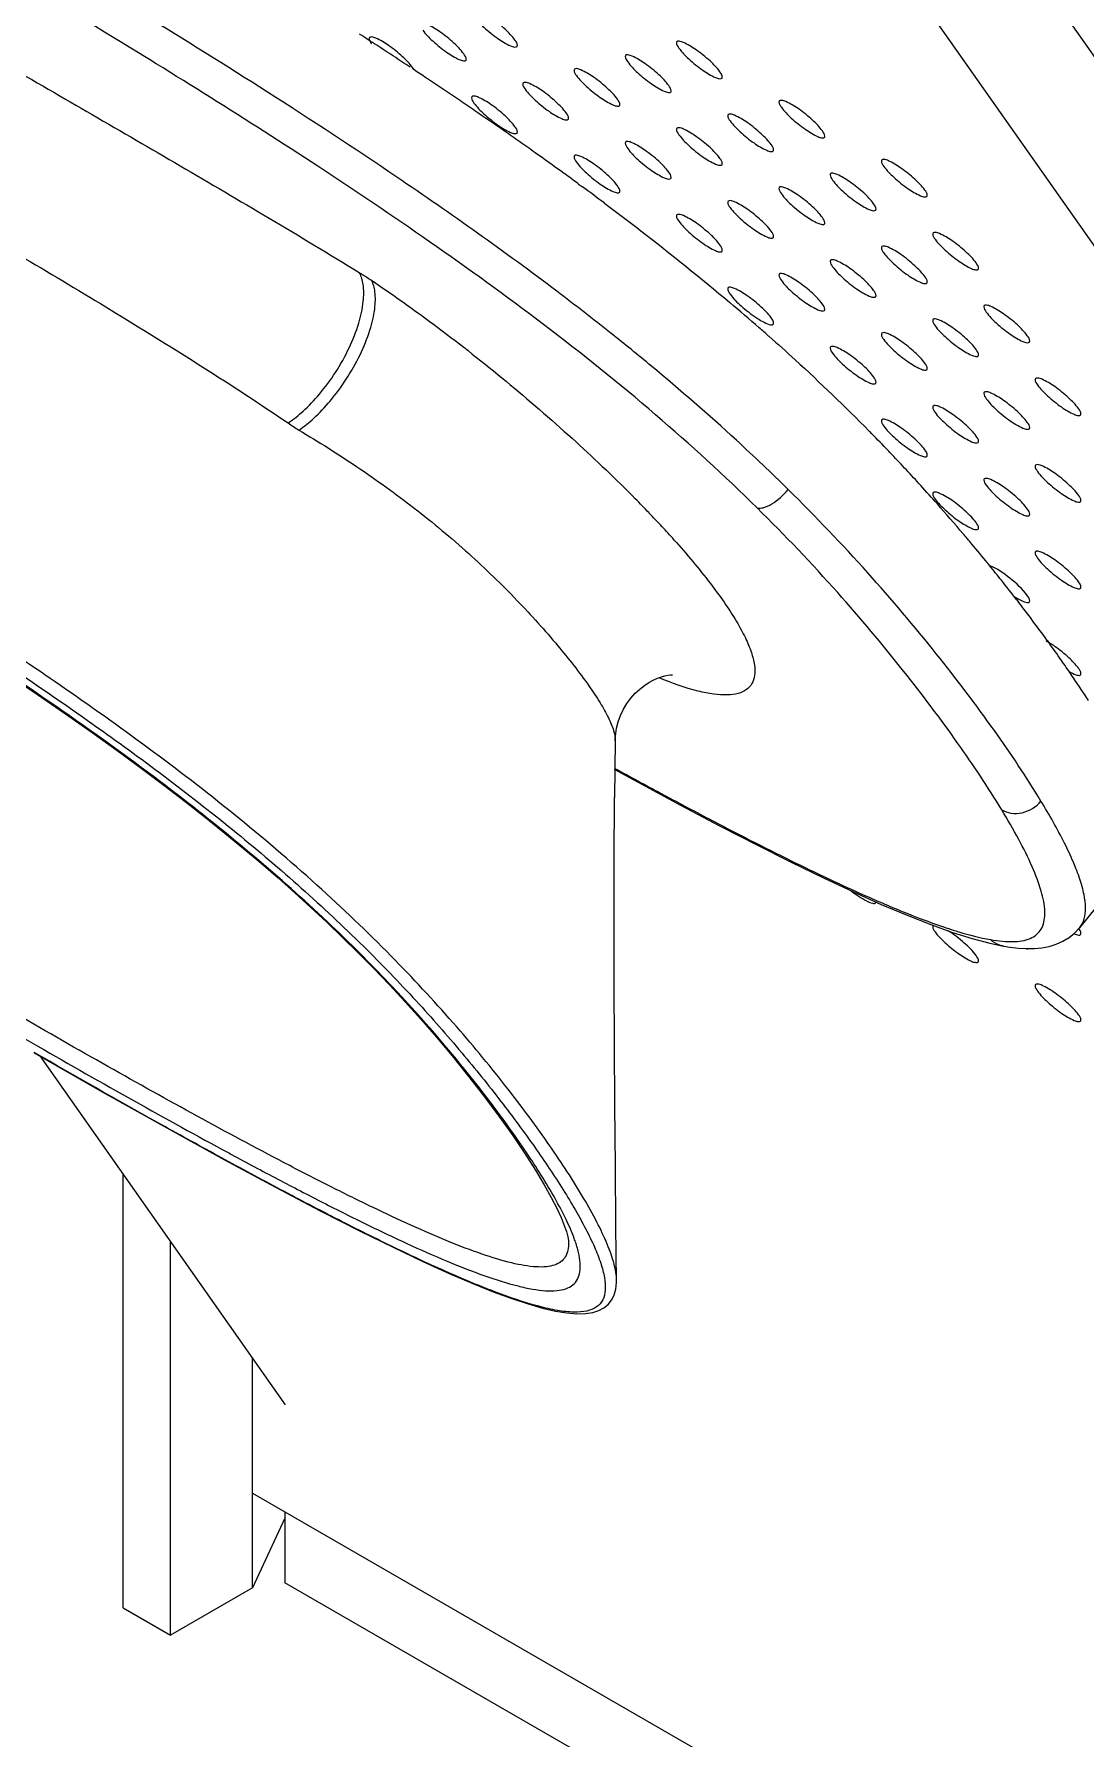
# Model space of a CAD drawing. Header units: millimetres. Extents: x 0 to 1189, y 0 to 841.
# Drawn here: x 583.5 to 619.7, y 449 to 507.8 of the extents above; entities that cross this region are included whole.
import ezdxf

# ---------------------------------------------------------------- set-up
doc = ezdxf.new("R2010")
doc.units = ezdxf.units.MM
doc.header["$LTSCALE"] = 65.395
doc.layers.get('0').update_dxf_attribs({"linetype": 'CONTINUOUS'})
doc.layers.add('AXIS', color=7, linetype='CONTINUOUS')
doc.layers.add('SURFACES', color=7, linetype='CONTINUOUS')

msp = doc.modelspace()

# ---------------------------------------------------------------- linework, layer by layer
at = {"color": 7, "linetype": 'Continuous'}
for p, q in [((569.733, 578.597), (683.898, 416.179)), ((683.898, 409.647), (567.284, 575.55)), ((601.69, 503.037), (601.754, 502.99)), ((602.222, 502.649), (602.247, 502.631)), ((602.247, 502.631), (602.376, 502.536)), ((603.139, 501.97), (603.195, 501.928)), ((603.195, 501.928), (603.287, 501.859)), ((612.261, 494.115), (612.289, 494.086)), ((612.261, 494.115), (612.288, 494.086)), ((612.86, 493.5), (612.913, 493.444)), ((617.367, 488.276), (617.428, 488.197)), ((618.404, 486.891), (618.466, 486.806)), ((603.508, 483.421), (603.49, 481.46)), ((603.471, 482.435), (604.273, 481.995)), ((604.273, 481.995), (605.763, 481.193)), ((605.763, 481.193), (607.13, 480.472)), ((607.13, 480.472), (608.396, 479.819)), ((619.538, 476.96), (621.681, 479.627)), ((610.695, 478.681), (611.726, 478.197)), ((611.726, 478.197), (612.688, 477.766)), ((614.395, 477.067), (615.142, 476.799)), ((616.905, 476.327), (616.903, 476.327)), ((583.462, 472.648), (583.455, 472.652)), ((583.653, 472.536), (592.116, 460.495)), ((586.536, 453.488), (586.536, 468.434)), ((588.169, 452.546), (588.169, 466.111)), ((601.903, 466.089), (601.903, 466.085)), ((590.997, 454.179), (590.997, 462.087)), ((590.997, 457.445), (683.898, 403.809)), ((592.113, 456.582), (590.997, 454.179)), ((590.997, 454.179), (588.169, 452.546)), ((586.536, 453.488), (588.169, 452.546))]:
    msp.add_line(p, q, dxfattribs=at)
at = {"color": 9, "linetype": 'Continuous'}
for p, q in [((605.076, 481.606), (605.391, 481.437)), ((607.07, 480.55), (607.101, 480.534)), ((583.1, 473.152), (583.585, 472.873))]:
    msp.add_line(p, q, dxfattribs=at)
at = {"color": 7, "linetype": 'Continuous'}
for points in [[(582.535, 485.714), (583.573, 485.012), (584.539, 484.346), (585.458, 483.7), (586.33, 483.073), (587.151, 482.471), (587.933, 481.883), (588.675, 481.314), (589.375, 480.764), (590.045, 480.224), (590.683, 479.699), (591.288, 479.189), (591.878, 478.678), (592.452, 478.169), (593.009, 477.664), (593.56, 477.149), (594.105, 476.626), (594.641, 476.098), (595.181, 475.55), (595.721, 474.985), (596.259, 474.406), (596.8, 473.803), (597.34, 473.18), (597.878, 472.54), (598.414, 471.877), (598.96, 471.175), (599.493, 470.458), (599.971, 469.786), (600.389, 469.168), (600.757, 468.595), (601.062, 468.087), (601.305, 467.652), (601.496, 467.277), (601.645, 466.956), (601.753, 466.687), (601.827, 466.47), (601.873, 466.296), (601.897, 466.167), (601.903, 466.089)], [(603.508, 483.421), (603.511, 483.498), (603.525, 483.668), (603.556, 483.855), (603.609, 484.063), (603.69, 484.286), (603.792, 484.502), (603.913, 484.702), (604.05, 484.888), (604.199, 485.054), (604.355, 485.199), (604.514, 485.323), (604.671, 485.426), (604.824, 485.508), (604.968, 485.573), (605.102, 485.621), (605.222, 485.654), (605.326, 485.676), (605.412, 485.689), (605.476, 485.694), (605.489, 485.695)], [(603.557, 464.775), (603.535, 466.66), (603.515, 468.731), (603.497, 470.819), (603.484, 472.919), (603.476, 475.033), (603.474, 477.162), (603.478, 479.305), (603.49, 481.46)], [(608.396, 479.819), (609.583, 479.222), (610.695, 478.681)], [(612.688, 477.766), (613.578, 477.389), (614.395, 477.067)], [(615.142, 476.799), (615.821, 476.584), (616.43, 476.424), (616.905, 476.327)], [(616.903, 476.327), (617.132, 476.291), (617.422, 476.259), (617.702, 476.243), (617.971, 476.247), (618.231, 476.271), (618.482, 476.318), (618.726, 476.391), (618.958, 476.492), (619.171, 476.62), (619.361, 476.771), (619.54, 476.964)], [(583.46, 472.646), (585.811, 471.301), (588.035, 470.05), (590.032, 468.949), (591.791, 468.002), (593.328, 467.194), (594.688, 466.5), (595.866, 465.919), (596.874, 465.44), (597.778, 465.03), (598.591, 464.682), (599.302, 464.396), (599.94, 464.161), (600.507, 463.974), (601.003, 463.832), (601.446, 463.73), (601.844, 463.665), (602.19, 463.637), (602.487, 463.644), (602.734, 463.681), (602.941, 463.746), (603.12, 463.839), (603.267, 463.958), (603.385, 464.101), (603.474, 464.273), (603.533, 464.481), (603.557, 464.719), (603.557, 464.775)]]:
    msp.add_lwpolyline(points, dxfattribs=at)
for centre, radius, start, end in [((480.476, 331.204), 210.316, 56.9162, 57.10885), ((485.429, 338.808), 201.241, 56.71791, 56.91622), ((490.196, 346.069), 192.555, 56.51417, 56.71793), ((495.29, 353.766), 183.324, 56.30365, 56.46775), ((500.677, 361.838), 173.62, 55.86703, 56.30479), ((507.7, 372.219), 161.087, 55.63102, 55.86295), ((513.063, 380.056), 151.59, 55.14716, 55.63198), ((519.432, 389.222), 140.429, 54.88333, 55.14245), ((522.52, 393.612), 135.062, 54.6059, 54.88326), ((526.141, 398.707), 128.811, 54.09049, 54.6065), ((530.728, 405.052), 120.982, 53.77597, 54.05019), ((534.525, 410.224), 114.566, 53.20822, 53.68372), ((556.133, 437.769), 79.55, 48.8517, 49.81046), ((558.429, 440.411), 76.05, 48.51765, 48.84499), ((565.375, 447.869), 65.856, 43.85911, 44.57122), ((565.833, 448.311), 65.219, 43.6061, 43.79038), ((566.189, 448.649), 64.728, 42.31911, 43.60679), ((566.506, 448.939), 64.299, 41.55115, 42.31771), ((566.648, 449.066), 64.107, 40.3352, 41.55096), ((566.668, 449.083), 64.082, 40.14559, 40.33499), ((566.658, 449.075), 64.095, 40.01631, 40.14559), ((566.61, 449.034), 64.158, 39.24806, 40.01625), ((566.525, 448.965), 64.267, 39.04908, 39.24836), ((567.129, 449.453), 63.491, 38.47465, 39.05005), ((568.325, 450.404), 61.962, 37.67662, 38.47475), ((571.162, 452.587), 58.383, 35.98491, 37.58492), ((574.999, 455.39), 53.631, 35.04879, 35.85808), ((578.445, 457.81), 49.42, 34.36463, 35.04585), ((582.656, 460.695), 44.316, 33.63844, 34.35872), ((586.682, 463.379), 39.477, 32.86638, 33.6318)]:
    msp.add_arc(centre, radius, start, end, dxfattribs=at)
at = {"color": 9, "linetype": 'Continuous'}
for centre, radius, start, end in [((548.691, 428.739), 87.831, 50.33242, 51.49797), ((596.153, 499.918), 6.787, 234.61832, 238.3895), ((561.827, 443.794), 67.845, 45.38658, 46.41686), ((572.629, 460.597), 44.368, 43.75519, 44.63173), ((576.009, 463.841), 39.682, 42.8063, 43.74791), ((579.209, 466.813), 35.316, 41.7819, 42.79647), ((716.019, 688.094), 234.405, 241.31334, 241.7518), ((691.473, 642.367), 182.506, 241.85763, 242.45371), ((671.52, 604.177), 139.418, 242.48031, 243.16097), ((659.888, 581.266), 113.724, 243.17885, 243.56886), ((651.181, 563.726), 94.142, 243.56271, 244.42234), ((642.646, 545.977), 74.447, 244.44906, 244.94378), ((637.601, 535.17), 62.521, 244.93808, 246.007), ((597.134, 464.407), 5.286, 19.31733, 20.17017)]:
    msp.add_arc(centre, radius, start, end, dxfattribs=at)
for points, knots in [([(595.974, 502.871), (594.502, 503.869), (591.596, 505.772), (585.913, 509.318), (581.68, 511.826), (578.887, 513.438)], [0, 0, 0, 0, 0.265521, 0.518599, 1, 1, 1, 1]), ([(608.406, 491.452), (607.277, 492.566), (604.883, 494.756), (601.086, 497.796), (597.172, 500.625), (592.108, 504.032), (585.949, 507.88), (581.033, 510.784), (578.629, 512.173)], [0, 0, 0, 0, 0.130738, 0.267452, 0.401058, 0.529006, 0.7709, 1, 1, 1, 1]), ([(582.429, 506.785), (584.456, 505.615), (587.507, 503.849), (591.591, 501.446), (593.648, 500.212), (594.68, 499.574)], [0, 0, 0, 0, 0.493744, 0.74401, 1, 1, 1, 1]), ([(603.369, 497.475), (602.751, 497.967), (600.338, 499.836), (597.846, 501.601), (595.974, 502.871)], [0, 0, 0, 0, 0.258989, 1, 1, 1, 1]), ([(580.321, 501.711), (582.329, 500.551), (585.333, 498.778), (589.294, 496.323), (591.252, 495.04), (592.224, 494.385)], [0, 0, 0, 0, 0.497681, 0.748479, 1, 1, 1, 1]), ([(592.596, 494.138), (592.777, 494.262), (593.158, 494.574), (593.708, 495.159), (594.248, 495.892), (594.714, 496.712), (595.05, 497.532), (595.227, 498.266), (595.249, 498.858), (595.163, 499.188), (595.098, 499.311)], [0, 0, 0, 0, 0.108407, 0.242931, 0.397413, 0.55847, 0.709069, 0.835178, 0.931057, 1, 1, 1, 1]), ([(594.68, 499.574), (594.714, 499.554), (594.855, 499.469), (594.994, 499.38), (595.098, 499.311)], [0, 0, 0, 0, 0.240812, 1, 1, 1, 1]), ([(595.098, 499.311), (596.756, 498.193), (599.151, 496.373), (602.13, 493.784), (603.539, 492.44), (604.202, 491.768)], [0, 0, 0, 0, 0.506756, 0.760669, 1, 1, 1, 1]), ([(608.6, 492.939), (608.299, 493.226), (607.047, 494.396), (605.754, 495.52), (604.756, 496.348)], [0, 0, 0, 0, 0.242784, 1, 1, 1, 1]), ([(603.557, 464.776), (603.555, 464.97), (603.475, 465.403), (603.231, 466.077), (602.871, 466.834), (602.23, 467.98), (601.215, 469.528), (599.754, 471.501), (597.983, 473.646), (595.854, 475.951), (593.35, 478.359), (589.614, 481.56), (584.726, 485.152), (578.882, 488.977), (573.267, 492.421), (569.583, 494.587), (567.771, 495.633)], [0, 0, 0, 0, 0.01214, 0.027124, 0.044658, 0.064331, 0.109037, 0.159981, 0.217386, 0.282445, 0.355564, 0.433944, 0.589167, 0.733487, 0.869499, 1, 1, 1, 1]), ([(567.595, 495.21), (570.55, 493.504), (575.033, 490.842), (581.046, 487.041), (585.773, 483.846), (590.461, 480.326), (594.083, 477.114), (596.602, 474.507), (598.179, 472.713), (599.539, 471.024), (600.707, 469.444), (601.553, 468.185), (602.128, 467.235), (602.49, 466.582), (602.787, 465.971), (603.009, 465.413), (603.146, 464.914), (603.186, 464.481), (603.108, 464.112), (602.872, 463.839), (602.506, 463.704), (602.044, 463.678), (601.485, 463.745), (600.568, 463.956), (599.267, 464.408), (597.579, 465.119), (595.748, 465.979), (593.82, 466.945), (591.824, 467.99), (589.779, 469.094), (586.978, 470.643), (584.87, 471.842), (583.458, 472.657)], [0, 0, 0, 0, 0.145894, 0.222964, 0.304215, 0.389869, 0.473507, 0.510931, 0.544872, 0.575619, 0.603616, 0.628901, 0.640439, 0.651115, 0.660835, 0.669444, 0.676806, 0.682892, 0.687902, 0.692481, 0.697651, 0.704121, 0.712132, 0.721626, 0.744362, 0.770865, 0.799962, 0.830877, 0.863102, 0.896304, 0.930272, 1, 1, 1, 1]), ([(602.096, 466.23), (602.014, 466.454), (601.808, 466.923), (601.276, 467.927), (600.41, 469.29), (599.155, 471.033), (596.999, 473.721), (593.569, 477.336), (588.679, 481.451), (583.359, 485.246), (578.106, 488.646), (573.037, 491.744), (569.703, 493.703), (568.06, 494.653)], [0, 0, 0, 0, 0.015951, 0.034099, 0.075815, 0.123652, 0.177464, 0.305753, 0.455607, 0.603404, 0.741824, 0.873311, 1, 1, 1, 1]), ([(592.596, 494.138), (593.272, 493.738), (594.627, 492.88), (596.595, 491.47), (598.445, 489.921), (600.091, 488.323), (601.472, 486.795), (602.412, 485.602), (602.976, 484.758), (603.268, 484.244), (603.452, 483.811), (603.509, 483.539), (603.508, 483.422)], [0, 0, 0, 0, 0.151565, 0.309216, 0.466591, 0.616674, 0.751483, 0.86364, 0.909278, 0.947262, 0.977347, 1, 1, 1, 1]), ([(608.406, 491.452), (608.474, 491.434), (608.658, 491.456), (609.045, 491.644), (609.318, 491.894), (609.476, 492.09)], [0, 0, 0, 0, 0.164403, 0.411605, 1, 1, 1, 1]), ([(618.199, 481.335), (617.696, 482.166), (616.535, 483.894), (614.544, 486.524), (612.181, 489.314), (610.421, 491.158), (609.476, 492.09)], [0, 0, 0, 0, 0.210019, 0.449456, 0.712858, 1, 1, 1, 1]), ([(616.846, 481.033), (616.372, 481.815), (615.283, 483.442), (613.398, 485.947), (611.103, 488.678), (609.363, 490.508), (608.406, 491.452)], [0, 0, 0, 0, 0.204184, 0.436655, 0.699774, 1, 1, 1, 1]), ([(605.543, 490.344), (605.977, 489.858), (606.739, 488.954), (607.548, 487.81), (607.994, 486.997), (608.207, 486.495), (608.323, 486.059), (608.339, 485.688), (608.247, 485.381), (608.038, 485.155), (607.734, 485.027), (607.35, 484.982), (606.883, 485.015), (606.084, 485.179), (605.46, 485.408), (605.022, 485.591)], [0, 0, 0, 0, 0.211355, 0.383265, 0.453012, 0.511755, 0.559821, 0.598581, 0.630869, 0.661251, 0.694946, 0.735737, 0.785728, 0.846092, 1, 1, 1, 1]), ([(616.462, 476.55), (616.735, 476.503), (617.125, 476.458), (617.607, 476.511), (617.885, 476.603), (618.103, 476.756), (618.251, 476.967), (618.327, 477.227), (618.347, 477.656), (618.211, 478.287), (617.889, 479.118), (617.422, 480.052), (617.049, 480.696), (616.846, 481.033)], [0, 0, 0, 0, 0.130735, 0.183098, 0.227971, 0.267799, 0.306334, 0.347484, 0.394021, 0.507556, 0.648898, 0.814358, 1, 1, 1, 1]), ([(616.846, 481.033), (616.941, 480.974), (617.176, 480.891), (617.68, 480.914), (618.039, 481.136), (618.199, 481.335)], [0, 0, 0, 0, 0.225686, 0.486026, 1, 1, 1, 1]), ([(619.54, 476.964), (619.61, 477.051), (619.716, 477.275), (619.752, 477.671), (619.691, 478.134), (619.543, 478.663), (619.312, 479.255), (618.882, 480.167), (618.487, 480.859), (618.199, 481.335)], [0, 0, 0, 0, 0.070559, 0.151412, 0.248353, 0.363619, 0.497442, 0.649016, 1, 1, 1, 1]), ([(612.179, 478.051), (612.658, 477.838), (613.578, 477.446), (614.515, 477.095), (614.965, 476.946)], [0, 0, 0, 0, 0.525097, 1, 1, 1, 1]), ([(614.965, 476.946), (615.099, 476.902), (615.591, 476.745), (616.092, 476.614), (616.462, 476.55)], [0, 0, 0, 0, 0.273275, 1, 1, 1, 1]), ([(616.903, 476.327), (616.86, 476.335), (616.698, 476.375), (616.551, 476.466), (616.462, 476.55)], [0, 0, 0, 0, 0.261752, 1, 1, 1, 1]), ([(601.903, 466.085), (601.905, 465.918), (601.863, 465.659), (601.638, 465.415), (601.406, 465.302), (601.117, 465.248), (600.62, 465.247), (599.871, 465.388), (598.859, 465.7), (597.706, 466.143), (596.447, 466.69), (595.108, 467.319), (593.708, 468.011), (591.754, 469.015), (589.241, 470.363), (586.169, 472.072), (584.099, 473.254), (583.053, 473.858)], [0, 0, 0, 0, 0.023422, 0.034019, 0.045491, 0.058934, 0.074893, 0.11498, 0.165096, 0.223395, 0.288044, 0.357585, 0.430831, 0.506986, 0.665748, 0.830635, 1, 1, 1, 1]), ([(583.585, 472.873), (584.691, 472.237), (586.879, 470.993), (589.609, 469.485), (591.752, 468.339), (593.31, 467.528), (594.827, 466.768), (596.286, 466.071), (597.668, 465.458), (598.944, 464.956), (599.931, 464.639), (600.638, 464.483), (601.085, 464.424), (601.472, 464.422), (601.795, 464.482), (602.05, 464.613), (602.223, 464.822), (602.306, 465.092), (602.309, 465.409), (602.246, 465.771), (602.169, 466.023), (602.123, 466.156)], [0, 0, 0, 0, 0.17309, 0.341287, 0.423012, 0.502644, 0.579572, 0.65307, 0.721938, 0.784607, 0.838968, 0.86229, 0.882712, 0.900068, 0.914559, 0.926835, 0.938217, 0.95031, 0.964371, 0.980896, 1, 1, 1, 1])]:
    msp.add_open_spline(points, degree=3, knots=knots, dxfattribs=at)
at = {"color": 7, "linetype": 'Continuous'}
for points, knots in [([(603.287, 501.859), (603.657, 501.582), (605.073, 500.505), (606.461, 499.389), (607.468, 498.539)], [0, 0, 0, 0, 0.259489, 1, 1, 1, 1]), ([(592.224, 494.385), (592.406, 494.506), (592.789, 494.814), (593.342, 495.396), (593.88, 496.128), (594.341, 496.951), (594.669, 497.776), (594.834, 498.517), (594.844, 499.116), (594.749, 499.449), (594.68, 499.574)], [0, 0, 0, 0, 0.108042, 0.241935, 0.395687, 0.556139, 0.706488, 0.832875, 0.929636, 1, 1, 1, 1]), ([(608.804, 497.384), (609.112, 497.111), (610.292, 496.051), (611.436, 494.951), (612.261, 494.115)], [0, 0, 0, 0, 0.259628, 1, 1, 1, 1])]:
    msp.add_open_spline(points, degree=3, knots=knots, dxfattribs=at)
at = {"layer": 'AXIS', "color": 7, "linetype": 'Continuous'}
msp.add_arc((617.195, 484.674), 2.483, 59.31866, 61.40494, dxfattribs=at)
for points, knots in [([(600.051, 507.6), (599.954, 507.738), (599.686, 508.006), (599.268, 508.347), (598.896, 508.573), (598.674, 508.66), (598.581, 508.656), (598.564, 508.635)], [0, 0, 0, 0, 0.271755, 0.60293, 0.873845, 0.956242, 1, 1, 1, 1]), ([(598.283, 507.126), (598.186, 507.264), (597.919, 507.532), (597.5, 507.873), (597.128, 508.099), (596.907, 508.186), (596.814, 508.182), (596.796, 508.161)], [0, 0, 0, 0, 0.271755, 0.60293, 0.873845, 0.956242, 1, 1, 1, 1]), ([(596.869, 507.943), (596.966, 507.805), (597.233, 507.537), (597.651, 507.196), (598.023, 506.97), (598.245, 506.883), (598.338, 506.887), (598.355, 506.908)], [0, 0, 0, 0, 0.271755, 0.60293, 0.873845, 0.956242, 1, 1, 1, 1]), ([(598.636, 508.416), (598.733, 508.278), (599.001, 508.01), (599.419, 507.67), (599.791, 507.444), (600.013, 507.356), (600.106, 507.36), (600.123, 507.382)], [0, 0, 0, 0, 0.271755, 0.60293, 0.873845, 0.956242, 1, 1, 1, 1]), ([(595.029, 507.687), (595.013, 507.669), (595.018, 507.625), (595.031, 507.592), (595.036, 507.581)], [0, 0, 0, 0, 0.662869, 1, 1, 1, 1]), ([(596.515, 506.653), (596.418, 506.791), (596.151, 507.059), (595.733, 507.399), (595.361, 507.625), (595.139, 507.713), (595.046, 507.709), (595.029, 507.687)], [0, 0, 0, 0, 0.271755, 0.60293, 0.873845, 0.956242, 1, 1, 1, 1]), ([(600.123, 507.382), (600.13, 507.391), (600.149, 507.474), (600.09, 507.545), (600.051, 507.6)], [0, 0, 0, 0, 0.149116, 1, 1, 1, 1]), ([(605.635, 507.541), (605.628, 507.532), (605.609, 507.449), (605.669, 507.378), (605.708, 507.323)], [0, 0, 0, 0, 0.149116, 1, 1, 1, 1]), ([(607.122, 506.506), (607.025, 506.644), (606.758, 506.912), (606.339, 507.253), (605.967, 507.479), (605.746, 507.566), (605.652, 507.562), (605.635, 507.541)], [0, 0, 0, 0, 0.271755, 0.60293, 0.873845, 0.956242, 1, 1, 1, 1]), ([(605.708, 507.323), (605.805, 507.185), (606.072, 506.916), (606.49, 506.576), (606.862, 506.35), (607.084, 506.263), (607.177, 506.267), (607.194, 506.288)], [0, 0, 0, 0, 0.271755, 0.60293, 0.873845, 0.956242, 1, 1, 1, 1]), ([(598.355, 506.908), (598.363, 506.917), (598.381, 507), (598.322, 507.071), (598.283, 507.126)], [0, 0, 0, 0, 0.149116, 1, 1, 1, 1]), ([(603.868, 507.067), (603.86, 507.058), (603.842, 506.975), (603.901, 506.904), (603.94, 506.849)], [0, 0, 0, 0, 0.149116, 1, 1, 1, 1]), ([(605.354, 506.032), (605.257, 506.171), (604.99, 506.439), (604.571, 506.779), (604.199, 507.005), (603.978, 507.093), (603.885, 507.088), (603.868, 507.067)], [0, 0, 0, 0, 0.271755, 0.60293, 0.873845, 0.956242, 1, 1, 1, 1]), ([(603.94, 506.849), (604.037, 506.711), (604.304, 506.443), (604.722, 506.102), (605.094, 505.876), (605.316, 505.789), (605.409, 505.793), (605.426, 505.814)], [0, 0, 0, 0, 0.271755, 0.60293, 0.873845, 0.956242, 1, 1, 1, 1]), ([(600.332, 506.12), (600.325, 506.111), (600.306, 506.028), (600.365, 505.957), (600.404, 505.902)], [0, 0, 0, 0, 0.149116, 1, 1, 1, 1]), ([(601.818, 505.085), (601.721, 505.223), (601.454, 505.491), (601.036, 505.832), (600.664, 506.058), (600.442, 506.145), (600.349, 506.141), (600.332, 506.12)], [0, 0, 0, 0, 0.271755, 0.60293, 0.873845, 0.956242, 1, 1, 1, 1]), ([(602.1, 506.594), (602.092, 506.584), (602.074, 506.501), (602.133, 506.431), (602.172, 506.375)], [0, 0, 0, 0, 0.149116, 1, 1, 1, 1]), ([(603.586, 505.559), (603.489, 505.697), (603.222, 505.965), (602.804, 506.305), (602.432, 506.531), (602.21, 506.619), (602.117, 506.615), (602.1, 506.594)], [0, 0, 0, 0, 0.271755, 0.60293, 0.873845, 0.956242, 1, 1, 1, 1]), ([(602.172, 506.375), (602.269, 506.237), (602.536, 505.969), (602.955, 505.629), (603.327, 505.403), (603.548, 505.315), (603.641, 505.319), (603.658, 505.34)], [0, 0, 0, 0, 0.271755, 0.60293, 0.873845, 0.956242, 1, 1, 1, 1]), ([(607.194, 506.288), (607.201, 506.297), (607.22, 506.38), (607.161, 506.451), (607.122, 506.506)], [0, 0, 0, 0, 0.149116, 1, 1, 1, 1]), ([(598.564, 505.646), (598.557, 505.637), (598.538, 505.554), (598.598, 505.483), (598.636, 505.428)], [0, 0, 0, 0, 0.149116, 1, 1, 1, 1]), ([(600.051, 504.611), (599.954, 504.749), (599.686, 505.018), (599.268, 505.358), (598.896, 505.584), (598.674, 505.671), (598.581, 505.667), (598.564, 505.646)], [0, 0, 0, 0, 0.271755, 0.60293, 0.873845, 0.956242, 1, 1, 1, 1]), ([(600.404, 505.902), (600.501, 505.763), (600.768, 505.495), (601.187, 505.155), (601.559, 504.929), (601.78, 504.841), (601.874, 504.846), (601.891, 504.867)], [0, 0, 0, 0, 0.271755, 0.60293, 0.873845, 0.956242, 1, 1, 1, 1]), ([(603.658, 505.34), (603.666, 505.35), (603.684, 505.433), (603.625, 505.503), (603.586, 505.559)], [0, 0, 0, 0, 0.149116, 1, 1, 1, 1]), ([(605.426, 505.814), (605.434, 505.823), (605.452, 505.906), (605.393, 505.977), (605.354, 506.032)], [0, 0, 0, 0, 0.149116, 1, 1, 1, 1]), ([(609.171, 505.5), (609.163, 505.491), (609.145, 505.408), (609.204, 505.337), (609.243, 505.281)], [0, 0, 0, 0, 0.149116, 1, 1, 1, 1]), ([(610.657, 504.465), (610.56, 504.603), (610.293, 504.871), (609.875, 505.212), (609.503, 505.438), (609.281, 505.525), (609.188, 505.521), (609.171, 505.5)], [0, 0, 0, 0, 0.271755, 0.60293, 0.873845, 0.956242, 1, 1, 1, 1]), ([(598.636, 505.428), (598.733, 505.29), (599.001, 505.022), (599.419, 504.681), (599.791, 504.455), (600.013, 504.368), (600.106, 504.372), (600.123, 504.393)], [0, 0, 0, 0, 0.271755, 0.60293, 0.873845, 0.956242, 1, 1, 1, 1]), ([(601.891, 504.867), (601.898, 504.876), (601.917, 504.959), (601.857, 505.03), (601.818, 505.085)], [0, 0, 0, 0, 0.149116, 1, 1, 1, 1]), ([(607.403, 505.026), (607.396, 505.017), (607.377, 504.934), (607.436, 504.863), (607.475, 504.808)], [0, 0, 0, 0, 0.149116, 1, 1, 1, 1]), ([(608.889, 503.991), (608.792, 504.129), (608.525, 504.397), (608.107, 504.738), (607.735, 504.964), (607.513, 505.051), (607.42, 505.047), (607.403, 505.026)], [0, 0, 0, 0, 0.271755, 0.60293, 0.873845, 0.956242, 1, 1, 1, 1]), ([(609.243, 505.281), (609.34, 505.143), (609.607, 504.875), (610.026, 504.535), (610.398, 504.309), (610.619, 504.221), (610.712, 504.225), (610.729, 504.247)], [0, 0, 0, 0, 0.271755, 0.60293, 0.873845, 0.956242, 1, 1, 1, 1]), ([(600.123, 504.393), (600.13, 504.402), (600.149, 504.485), (600.09, 504.556), (600.051, 504.611)], [0, 0, 0, 0, 0.149116, 1, 1, 1, 1]), ([(605.635, 504.552), (605.628, 504.543), (605.609, 504.46), (605.669, 504.389), (605.708, 504.334)], [0, 0, 0, 0, 0.149116, 1, 1, 1, 1]), ([(607.122, 503.518), (607.025, 503.656), (606.758, 503.924), (606.339, 504.264), (605.967, 504.49), (605.746, 504.578), (605.652, 504.574), (605.635, 504.552)], [0, 0, 0, 0, 0.271755, 0.60293, 0.873845, 0.956242, 1, 1, 1, 1]), ([(605.708, 504.334), (605.805, 504.196), (606.072, 503.928), (606.49, 503.587), (606.862, 503.361), (607.084, 503.274), (607.177, 503.278), (607.194, 503.299)], [0, 0, 0, 0, 0.271755, 0.60293, 0.873845, 0.956242, 1, 1, 1, 1]), ([(607.475, 504.808), (607.572, 504.67), (607.839, 504.402), (608.258, 504.061), (608.63, 503.835), (608.851, 503.748), (608.945, 503.752), (608.962, 503.773)], [0, 0, 0, 0, 0.271755, 0.60293, 0.873845, 0.956242, 1, 1, 1, 1]), ([(610.729, 504.247), (610.737, 504.256), (610.755, 504.339), (610.696, 504.41), (610.657, 504.465)], [0, 0, 0, 0, 0.149116, 1, 1, 1, 1]), ([(603.868, 504.079), (603.86, 504.069), (603.842, 503.986), (603.901, 503.916), (603.94, 503.86)], [0, 0, 0, 0, 0.149116, 1, 1, 1, 1]), ([(605.354, 503.044), (605.257, 503.182), (604.99, 503.45), (604.571, 503.791), (604.199, 504.016), (603.978, 504.104), (603.885, 504.1), (603.868, 504.079)], [0, 0, 0, 0, 0.271755, 0.60293, 0.873845, 0.956242, 1, 1, 1, 1]), ([(603.94, 503.86), (604.037, 503.722), (604.304, 503.454), (604.722, 503.114), (605.094, 502.888), (605.316, 502.8), (605.409, 502.804), (605.426, 502.825)], [0, 0, 0, 0, 0.271755, 0.60293, 0.873845, 0.956242, 1, 1, 1, 1]), ([(608.962, 503.773), (608.969, 503.782), (608.988, 503.865), (608.928, 503.936), (608.889, 503.991)], [0, 0, 0, 0, 0.149116, 1, 1, 1, 1]), ([(602.1, 503.605), (602.092, 503.596), (602.074, 503.513), (602.133, 503.442), (602.172, 503.387)], [0, 0, 0, 0, 0.149116, 1, 1, 1, 1]), ([(603.586, 502.57), (603.489, 502.708), (603.222, 502.976), (602.804, 503.317), (602.432, 503.543), (602.21, 503.63), (602.117, 503.626), (602.1, 503.605)], [0, 0, 0, 0, 0.271755, 0.60293, 0.873845, 0.956242, 1, 1, 1, 1]), ([(602.172, 503.387), (602.269, 503.249), (602.536, 502.98), (602.955, 502.64), (603.327, 502.414), (603.548, 502.327), (603.641, 502.331), (603.658, 502.352)], [0, 0, 0, 0, 0.271755, 0.60293, 0.873845, 0.956242, 1, 1, 1, 1]), ([(607.194, 503.299), (607.201, 503.308), (607.22, 503.391), (607.161, 503.462), (607.122, 503.518)], [0, 0, 0, 0, 0.149116, 1, 1, 1, 1]), ([(612.706, 503.459), (612.699, 503.449), (612.68, 503.366), (612.74, 503.296), (612.779, 503.24)], [0, 0, 0, 0, 0.149116, 1, 1, 1, 1]), ([(614.193, 502.424), (614.096, 502.562), (613.829, 502.83), (613.41, 503.17), (613.038, 503.396), (612.817, 503.484), (612.723, 503.48), (612.706, 503.459)], [0, 0, 0, 0, 0.271755, 0.60293, 0.873845, 0.956242, 1, 1, 1, 1]), ([(612.779, 503.24), (612.876, 503.102), (613.143, 502.834), (613.561, 502.494), (613.933, 502.268), (614.155, 502.18), (614.248, 502.184), (614.265, 502.205)], [0, 0, 0, 0, 0.271755, 0.60293, 0.873845, 0.956242, 1, 1, 1, 1]), ([(603.658, 502.352), (603.666, 502.361), (603.684, 502.444), (603.625, 502.515), (603.586, 502.57)], [0, 0, 0, 0, 0.149116, 1, 1, 1, 1]), ([(605.426, 502.825), (605.434, 502.835), (605.452, 502.918), (605.393, 502.989), (605.354, 503.044)], [0, 0, 0, 0, 0.149116, 1, 1, 1, 1]), ([(610.939, 502.985), (610.931, 502.976), (610.913, 502.893), (610.972, 502.822), (611.011, 502.767)], [0, 0, 0, 0, 0.149116, 1, 1, 1, 1]), ([(612.425, 501.95), (612.328, 502.088), (612.061, 502.356), (611.642, 502.697), (611.27, 502.923), (611.049, 503.01), (610.956, 503.006), (610.939, 502.985)], [0, 0, 0, 0, 0.271755, 0.60293, 0.873845, 0.956242, 1, 1, 1, 1]), ([(611.011, 502.767), (611.108, 502.628), (611.375, 502.36), (611.793, 502.02), (612.165, 501.794), (612.387, 501.706), (612.48, 501.711), (612.497, 501.732)], [0, 0, 0, 0, 0.271755, 0.60293, 0.873845, 0.956242, 1, 1, 1, 1]), ([(607.403, 502.037), (607.396, 502.028), (607.377, 501.945), (607.436, 501.874), (607.475, 501.819)], [0, 0, 0, 0, 0.149116, 1, 1, 1, 1]), ([(608.889, 501.003), (608.792, 501.141), (608.525, 501.409), (608.107, 501.749), (607.735, 501.975), (607.513, 502.063), (607.42, 502.059), (607.403, 502.037)], [0, 0, 0, 0, 0.271755, 0.60293, 0.873845, 0.956242, 1, 1, 1, 1]), ([(609.171, 502.511), (609.163, 502.502), (609.145, 502.419), (609.204, 502.348), (609.243, 502.293)], [0, 0, 0, 0, 0.149116, 1, 1, 1, 1]), ([(610.657, 501.476), (610.56, 501.614), (610.293, 501.883), (609.875, 502.223), (609.503, 502.449), (609.281, 502.536), (609.188, 502.532), (609.171, 502.511)], [0, 0, 0, 0, 0.271755, 0.60293, 0.873845, 0.956242, 1, 1, 1, 1]), ([(609.243, 502.293), (609.34, 502.155), (609.607, 501.887), (610.026, 501.546), (610.398, 501.32), (610.619, 501.233), (610.712, 501.237), (610.729, 501.258)], [0, 0, 0, 0, 0.271755, 0.60293, 0.873845, 0.956242, 1, 1, 1, 1]), ([(614.265, 502.205), (614.272, 502.215), (614.291, 502.298), (614.232, 502.368), (614.193, 502.424)], [0, 0, 0, 0, 0.149116, 1, 1, 1, 1]), ([(605.635, 501.564), (605.628, 501.555), (605.609, 501.471), (605.669, 501.401), (605.708, 501.345)], [0, 0, 0, 0, 0.149116, 1, 1, 1, 1]), ([(607.122, 500.529), (607.025, 500.667), (606.758, 500.935), (606.339, 501.276), (605.967, 501.501), (605.746, 501.589), (605.652, 501.585), (605.635, 501.564)], [0, 0, 0, 0, 0.271755, 0.60293, 0.873845, 0.956242, 1, 1, 1, 1]), ([(607.475, 501.819), (607.572, 501.681), (607.839, 501.413), (608.258, 501.072), (608.63, 500.847), (608.851, 500.759), (608.945, 500.763), (608.962, 500.784)], [0, 0, 0, 0, 0.271755, 0.60293, 0.873845, 0.956242, 1, 1, 1, 1]), ([(610.729, 501.258), (610.737, 501.267), (610.755, 501.35), (610.696, 501.421), (610.657, 501.476)], [0, 0, 0, 0, 0.149116, 1, 1, 1, 1]), ([(612.497, 501.732), (612.505, 501.741), (612.523, 501.824), (612.464, 501.895), (612.425, 501.95)], [0, 0, 0, 0, 0.149116, 1, 1, 1, 1]), ([(605.708, 501.345), (605.805, 501.207), (606.072, 500.939), (606.49, 500.599), (606.862, 500.373), (607.084, 500.285), (607.177, 500.289), (607.194, 500.31)], [0, 0, 0, 0, 0.271755, 0.60293, 0.873845, 0.956242, 1, 1, 1, 1]), ([(608.962, 500.784), (608.969, 500.793), (608.988, 500.876), (608.928, 500.947), (608.889, 501.003)], [0, 0, 0, 0, 0.149116, 1, 1, 1, 1]), ([(614.474, 500.944), (614.467, 500.934), (614.448, 500.851), (614.507, 500.781), (614.546, 500.725)], [0, 0, 0, 0, 0.149116, 1, 1, 1, 1]), ([(615.961, 499.909), (615.864, 500.047), (615.596, 500.315), (615.178, 500.656), (614.806, 500.881), (614.584, 500.969), (614.491, 500.965), (614.474, 500.944)], [0, 0, 0, 0, 0.271755, 0.60293, 0.873845, 0.956242, 1, 1, 1, 1]), ([(607.194, 500.31), (607.201, 500.32), (607.22, 500.403), (607.161, 500.474), (607.122, 500.529)], [0, 0, 0, 0, 0.149116, 1, 1, 1, 1]), ([(612.706, 500.47), (612.699, 500.461), (612.68, 500.378), (612.74, 500.307), (612.779, 500.252)], [0, 0, 0, 0, 0.149116, 1, 1, 1, 1]), ([(614.193, 499.435), (614.096, 499.573), (613.829, 499.841), (613.41, 500.182), (613.038, 500.408), (612.817, 500.495), (612.723, 500.491), (612.706, 500.47)], [0, 0, 0, 0, 0.271755, 0.60293, 0.873845, 0.956242, 1, 1, 1, 1]), ([(612.779, 500.252), (612.876, 500.114), (613.143, 499.845), (613.561, 499.505), (613.933, 499.279), (614.155, 499.192), (614.248, 499.196), (614.265, 499.217)], [0, 0, 0, 0, 0.271755, 0.60293, 0.873845, 0.956242, 1, 1, 1, 1]), ([(614.546, 500.725), (614.643, 500.587), (614.911, 500.319), (615.329, 499.979), (615.701, 499.753), (615.923, 499.665), (616.016, 499.669), (616.033, 499.69)], [0, 0, 0, 0, 0.271755, 0.60293, 0.873845, 0.956242, 1, 1, 1, 1]), ([(610.939, 499.996), (610.931, 499.987), (610.913, 499.904), (610.972, 499.833), (611.011, 499.778)], [0, 0, 0, 0, 0.149116, 1, 1, 1, 1]), ([(612.425, 498.961), (612.328, 499.099), (612.061, 499.368), (611.642, 499.708), (611.27, 499.934), (611.049, 500.021), (610.956, 500.017), (610.939, 499.996)], [0, 0, 0, 0, 0.271755, 0.60293, 0.873845, 0.956242, 1, 1, 1, 1]), ([(611.011, 499.778), (611.108, 499.64), (611.375, 499.372), (611.793, 499.031), (612.165, 498.805), (612.387, 498.718), (612.48, 498.722), (612.497, 498.743)], [0, 0, 0, 0, 0.271755, 0.60293, 0.873845, 0.956242, 1, 1, 1, 1]), ([(616.033, 499.69), (616.04, 499.7), (616.059, 499.783), (615.999, 499.854), (615.961, 499.909)], [0, 0, 0, 0, 0.149116, 1, 1, 1, 1]), ([(607.403, 499.049), (607.396, 499.04), (607.377, 498.957), (607.436, 498.886), (607.475, 498.83)], [0, 0, 0, 0, 0.149116, 1, 1, 1, 1]), ([(608.889, 498.014), (608.792, 498.152), (608.525, 498.42), (608.107, 498.761), (607.735, 498.986), (607.513, 499.074), (607.42, 499.07), (607.403, 499.049)], [0, 0, 0, 0, 0.271755, 0.60293, 0.873845, 0.956242, 1, 1, 1, 1]), ([(609.171, 499.523), (609.163, 499.513), (609.145, 499.43), (609.204, 499.359), (609.243, 499.304)], [0, 0, 0, 0, 0.149116, 1, 1, 1, 1]), ([(610.657, 498.488), (610.56, 498.626), (610.293, 498.894), (609.875, 499.234), (609.503, 499.46), (609.281, 499.548), (609.188, 499.544), (609.171, 499.523)], [0, 0, 0, 0, 0.271755, 0.60293, 0.873845, 0.956242, 1, 1, 1, 1]), ([(609.243, 499.304), (609.34, 499.166), (609.607, 498.898), (610.026, 498.557), (610.398, 498.332), (610.619, 498.244), (610.712, 498.248), (610.729, 498.269)], [0, 0, 0, 0, 0.271755, 0.60293, 0.873845, 0.956242, 1, 1, 1, 1]), ([(614.265, 499.217), (614.272, 499.226), (614.291, 499.309), (614.232, 499.38), (614.193, 499.435)], [0, 0, 0, 0, 0.149116, 1, 1, 1, 1]), ([(607.475, 498.83), (607.581, 498.68), (607.871, 498.395), (608.187, 498.144), (608.37, 498.023)], [0, 0, 0, 0, 0.455053, 1, 1, 1, 1]), ([(610.729, 498.269), (610.737, 498.278), (610.755, 498.362), (610.696, 498.432), (610.657, 498.488)], [0, 0, 0, 0, 0.149116, 1, 1, 1, 1]), ([(612.497, 498.743), (612.505, 498.752), (612.523, 498.835), (612.464, 498.906), (612.425, 498.961)], [0, 0, 0, 0, 0.149116, 1, 1, 1, 1]), ([(617.728, 497.394), (617.631, 497.532), (617.364, 497.8), (616.946, 498.141), (616.574, 498.366), (616.352, 498.454), (616.259, 498.45), (616.242, 498.429)], [0, 0, 0, 0, 0.271755, 0.60293, 0.873845, 0.956242, 1, 1, 1, 1]), ([(608.37, 498.023), (608.494, 497.94), (608.645, 497.85), (608.919, 497.743), (608.962, 497.796)], [0, 0, 0, 0, 0.68881, 1, 1, 1, 1]), ([(608.962, 497.796), (608.969, 497.805), (608.988, 497.888), (608.928, 497.959), (608.889, 498.014)], [0, 0, 0, 0, 0.149116, 1, 1, 1, 1]), ([(614.474, 497.955), (614.467, 497.946), (614.448, 497.863), (614.507, 497.792), (614.546, 497.737)], [0, 0, 0, 0, 0.149116, 1, 1, 1, 1]), ([(615.961, 496.92), (615.864, 497.058), (615.596, 497.326), (615.178, 497.667), (614.806, 497.893), (614.584, 497.98), (614.491, 497.976), (614.474, 497.955)], [0, 0, 0, 0, 0.271755, 0.60293, 0.873845, 0.956242, 1, 1, 1, 1]), ([(616.242, 498.429), (616.234, 498.42), (616.216, 498.336), (616.275, 498.266), (616.314, 498.21)], [0, 0, 0, 0, 0.149116, 1, 1, 1, 1]), ([(616.314, 498.21), (616.411, 498.072), (616.678, 497.804), (617.097, 497.464), (617.469, 497.238), (617.69, 497.15), (617.783, 497.154), (617.801, 497.175)], [0, 0, 0, 0, 0.271755, 0.60293, 0.873845, 0.956242, 1, 1, 1, 1]), ([(612.706, 497.481), (612.699, 497.472), (612.68, 497.389), (612.74, 497.318), (612.779, 497.263)], [0, 0, 0, 0, 0.149116, 1, 1, 1, 1]), ([(614.193, 496.446), (614.096, 496.584), (613.829, 496.853), (613.41, 497.193), (613.038, 497.419), (612.817, 497.507), (612.723, 497.502), (612.706, 497.481)], [0, 0, 0, 0, 0.271755, 0.60293, 0.873845, 0.956242, 1, 1, 1, 1]), ([(612.779, 497.263), (612.876, 497.125), (613.143, 496.857), (613.561, 496.516), (613.933, 496.29), (614.155, 496.203), (614.248, 496.207), (614.265, 496.228)], [0, 0, 0, 0, 0.271755, 0.60293, 0.873845, 0.956242, 1, 1, 1, 1]), ([(614.546, 497.737), (614.643, 497.599), (614.911, 497.33), (615.329, 496.99), (615.701, 496.764), (615.923, 496.677), (616.016, 496.681), (616.033, 496.702)], [0, 0, 0, 0, 0.271755, 0.60293, 0.873845, 0.956242, 1, 1, 1, 1]), ([(617.801, 497.175), (617.808, 497.185), (617.826, 497.268), (617.767, 497.339), (617.728, 497.394)], [0, 0, 0, 0, 0.149116, 1, 1, 1, 1]), ([(610.939, 497.008), (610.931, 496.998), (610.913, 496.915), (610.972, 496.844), (611.011, 496.789)], [0, 0, 0, 0, 0.149116, 1, 1, 1, 1]), ([(612.425, 495.973), (612.328, 496.111), (612.061, 496.379), (611.642, 496.719), (611.27, 496.945), (611.049, 497.033), (610.956, 497.029), (610.939, 497.008)], [0, 0, 0, 0, 0.271755, 0.60293, 0.873845, 0.956242, 1, 1, 1, 1]), ([(611.011, 496.789), (611.108, 496.651), (611.375, 496.383), (611.793, 496.042), (612.165, 495.817), (612.387, 495.729), (612.48, 495.733), (612.497, 495.754)], [0, 0, 0, 0, 0.271755, 0.60293, 0.873845, 0.956242, 1, 1, 1, 1]), ([(616.033, 496.702), (616.04, 496.711), (616.059, 496.794), (615.999, 496.865), (615.961, 496.92)], [0, 0, 0, 0, 0.149116, 1, 1, 1, 1]), ([(614.265, 496.228), (614.272, 496.237), (614.291, 496.32), (614.232, 496.391), (614.193, 496.446)], [0, 0, 0, 0, 0.149116, 1, 1, 1, 1]), ([(612.497, 495.754), (612.505, 495.764), (612.523, 495.847), (612.464, 495.917), (612.425, 495.973)], [0, 0, 0, 0, 0.149116, 1, 1, 1, 1]), ([(618.01, 495.914), (618.002, 495.905), (617.984, 495.822), (618.043, 495.751), (618.082, 495.695)], [0, 0, 0, 0, 0.149116, 1, 1, 1, 1]), ([(619.496, 494.879), (619.399, 495.017), (619.132, 495.285), (618.713, 495.626), (618.341, 495.851), (618.12, 495.939), (618.027, 495.935), (618.01, 495.914)], [0, 0, 0, 0, 0.271755, 0.60293, 0.873845, 0.956242, 1, 1, 1, 1]), ([(618.082, 495.695), (618.179, 495.557), (618.446, 495.289), (618.864, 494.949), (619.236, 494.723), (619.458, 494.635), (619.551, 494.639), (619.568, 494.661)], [0, 0, 0, 0, 0.271755, 0.60293, 0.873845, 0.956242, 1, 1, 1, 1]), ([(614.474, 494.966), (614.467, 494.957), (614.448, 494.874), (614.507, 494.803), (614.546, 494.748)], [0, 0, 0, 0, 0.149116, 1, 1, 1, 1]), ([(615.961, 493.931), (615.864, 494.07), (615.596, 494.338), (615.178, 494.678), (614.806, 494.904), (614.584, 494.992), (614.491, 494.987), (614.474, 494.966)], [0, 0, 0, 0, 0.271755, 0.60293, 0.873845, 0.956242, 1, 1, 1, 1]), ([(616.242, 495.44), (616.234, 495.431), (616.216, 495.348), (616.275, 495.277), (616.314, 495.222)], [0, 0, 0, 0, 0.149116, 1, 1, 1, 1]), ([(617.728, 494.405), (617.631, 494.543), (617.364, 494.811), (616.946, 495.152), (616.574, 495.378), (616.352, 495.465), (616.259, 495.461), (616.242, 495.44)], [0, 0, 0, 0, 0.271755, 0.60293, 0.873845, 0.956242, 1, 1, 1, 1]), ([(616.314, 495.222), (616.411, 495.084), (616.678, 494.815), (617.097, 494.475), (617.469, 494.249), (617.69, 494.162), (617.783, 494.166), (617.801, 494.187)], [0, 0, 0, 0, 0.271755, 0.60293, 0.873845, 0.956242, 1, 1, 1, 1]), ([(612.706, 494.493), (612.699, 494.483), (612.68, 494.4), (612.74, 494.33), (612.779, 494.274)], [0, 0, 0, 0, 0.149116, 1, 1, 1, 1]), ([(614.193, 493.458), (614.096, 493.596), (613.829, 493.864), (613.41, 494.204), (613.038, 494.43), (612.817, 494.518), (612.723, 494.514), (612.706, 494.493)], [0, 0, 0, 0, 0.271755, 0.60293, 0.873845, 0.956242, 1, 1, 1, 1]), ([(614.546, 494.748), (614.643, 494.61), (614.911, 494.342), (615.329, 494.001), (615.701, 493.775), (615.923, 493.688), (616.016, 493.692), (616.033, 493.713)], [0, 0, 0, 0, 0.271755, 0.60293, 0.873845, 0.956242, 1, 1, 1, 1]), ([(617.801, 494.187), (617.808, 494.196), (617.826, 494.279), (617.767, 494.35), (617.728, 494.405)], [0, 0, 0, 0, 0.149116, 1, 1, 1, 1]), ([(619.568, 494.661), (619.576, 494.67), (619.594, 494.753), (619.535, 494.824), (619.496, 494.879)], [0, 0, 0, 0, 0.149116, 1, 1, 1, 1]), ([(612.779, 494.274), (612.876, 494.136), (613.143, 493.868), (613.561, 493.528), (613.933, 493.302), (614.155, 493.214), (614.248, 493.218), (614.265, 493.239)], [0, 0, 0, 0, 0.271755, 0.60293, 0.873845, 0.956242, 1, 1, 1, 1]), ([(616.033, 493.713), (616.04, 493.722), (616.059, 493.805), (615.999, 493.876), (615.961, 493.931)], [0, 0, 0, 0, 0.149116, 1, 1, 1, 1]), ([(614.265, 493.239), (614.272, 493.249), (614.291, 493.332), (614.232, 493.403), (614.193, 493.458)], [0, 0, 0, 0, 0.149116, 1, 1, 1, 1]), ([(618.01, 492.925), (618.002, 492.916), (617.984, 492.833), (618.043, 492.762), (618.082, 492.707)], [0, 0, 0, 0, 0.149116, 1, 1, 1, 1]), ([(619.496, 491.89), (619.399, 492.028), (619.132, 492.296), (618.713, 492.637), (618.341, 492.863), (618.12, 492.95), (618.027, 492.946), (618.01, 492.925)], [0, 0, 0, 0, 0.271755, 0.60293, 0.873845, 0.956242, 1, 1, 1, 1]), ([(618.082, 492.707), (618.179, 492.569), (618.446, 492.301), (618.864, 491.96), (619.236, 491.734), (619.458, 491.647), (619.551, 491.651), (619.568, 491.672)], [0, 0, 0, 0, 0.271755, 0.60293, 0.873845, 0.956242, 1, 1, 1, 1]), ([(614.474, 491.978), (614.467, 491.969), (614.448, 491.885), (614.507, 491.815), (614.546, 491.759)], [0, 0, 0, 0, 0.149116, 1, 1, 1, 1]), ([(615.961, 490.943), (615.864, 491.081), (615.596, 491.349), (615.178, 491.69), (614.806, 491.915), (614.584, 492.003), (614.491, 491.999), (614.474, 491.978)], [0, 0, 0, 0, 0.271755, 0.60293, 0.873845, 0.956242, 1, 1, 1, 1]), ([(616.242, 492.451), (616.234, 492.442), (616.216, 492.359), (616.275, 492.288), (616.314, 492.233)], [0, 0, 0, 0, 0.149116, 1, 1, 1, 1]), ([(617.728, 491.417), (617.631, 491.555), (617.364, 491.823), (616.946, 492.163), (616.574, 492.389), (616.352, 492.477), (616.259, 492.473), (616.242, 492.451)], [0, 0, 0, 0, 0.271755, 0.60293, 0.873845, 0.956242, 1, 1, 1, 1]), ([(616.314, 492.233), (616.411, 492.095), (616.678, 491.827), (617.097, 491.486), (617.469, 491.26), (617.69, 491.173), (617.783, 491.177), (617.801, 491.198)], [0, 0, 0, 0, 0.271755, 0.60293, 0.873845, 0.956242, 1, 1, 1, 1]), ([(614.546, 491.759), (614.643, 491.621), (614.911, 491.353), (615.329, 491.013), (615.701, 490.787), (615.923, 490.699), (616.016, 490.703), (616.033, 490.724)], [0, 0, 0, 0, 0.271755, 0.60293, 0.873845, 0.956242, 1, 1, 1, 1]), ([(617.801, 491.198), (617.808, 491.207), (617.826, 491.29), (617.767, 491.361), (617.728, 491.417)], [0, 0, 0, 0, 0.149116, 1, 1, 1, 1]), ([(619.568, 491.672), (619.576, 491.681), (619.594, 491.764), (619.535, 491.835), (619.496, 491.89)], [0, 0, 0, 0, 0.149116, 1, 1, 1, 1]), ([(616.033, 490.724), (616.04, 490.734), (616.059, 490.817), (615.999, 490.888), (615.961, 490.943)], [0, 0, 0, 0, 0.149116, 1, 1, 1, 1]), ([(618.01, 489.936), (618.002, 489.927), (617.984, 489.844), (618.043, 489.773), (618.082, 489.718)], [0, 0, 0, 0, 0.149116, 1, 1, 1, 1]), ([(619.496, 488.902), (619.399, 489.04), (619.132, 489.308), (618.713, 489.648), (618.341, 489.874), (618.12, 489.962), (618.027, 489.958), (618.01, 489.936)], [0, 0, 0, 0, 0.271755, 0.60293, 0.873845, 0.956242, 1, 1, 1, 1]), ([(618.082, 489.718), (618.179, 489.58), (618.446, 489.312), (618.864, 488.971), (619.236, 488.746), (619.458, 488.658), (619.551, 488.662), (619.568, 488.683)], [0, 0, 0, 0, 0.271755, 0.60293, 0.873845, 0.956242, 1, 1, 1, 1]), ([(617.728, 488.428), (617.566, 488.658), (617.141, 489.023), (616.688, 489.359), (616.433, 489.454)], [0, 0, 0, 0, 0.508587, 1, 1, 1, 1]), ([(617.801, 488.21), (617.808, 488.219), (617.826, 488.302), (617.767, 488.373), (617.728, 488.428)], [0, 0, 0, 0, 0.149116, 1, 1, 1, 1]), ([(619.568, 488.683), (619.576, 488.692), (619.594, 488.775), (619.535, 488.846), (619.496, 488.902)], [0, 0, 0, 0, 0.149116, 1, 1, 1, 1]), ([(617.273, 488.395), (617.384, 488.325), (617.521, 488.245), (617.763, 488.163), (617.801, 488.21)], [0, 0, 0, 0, 0.687306, 1, 1, 1, 1]), ([(619.066, 486.365), (619.017, 486.408), (618.825, 486.568), (618.621, 486.715), (618.461, 486.809)], [0, 0, 0, 0, 0.25991, 1, 1, 1, 1]), ([(619.496, 485.913), (619.472, 485.948), (619.342, 486.111), (619.191, 486.256), (619.066, 486.365)], [0, 0, 0, 0, 0.203696, 1, 1, 1, 1]), ([(619.173, 485.801), (619.248, 485.759), (619.362, 485.704), (619.504, 485.662), (619.548, 485.68)], [0, 0, 0, 0, 0.644246, 1, 1, 1, 1]), ([(619.568, 485.695), (619.576, 485.704), (619.594, 485.787), (619.535, 485.858), (619.496, 485.913)], [0, 0, 0, 0, 0.149116, 1, 1, 1, 1]), ([(619.548, 485.68), (619.552, 485.681), (619.559, 485.685), (619.566, 485.691), (619.568, 485.695)], [0, 0, 0, 0, 0.51667, 1, 1, 1, 1]), ([(611.653, 478.231), (611.826, 478.097), (612.075, 477.932), (612.35, 477.805), (612.476, 477.796), (612.497, 477.822)], [0, 0, 0, 0, 0.679558, 0.893413, 1, 1, 1, 1]), ([(612.497, 477.822), (612.5, 477.826), (612.504, 477.833), (612.507, 477.842), (612.507, 477.846)], [0, 0, 0, 0, 0.48313, 1, 1, 1, 1]), ([(614.474, 477.034), (614.467, 477.025), (614.448, 476.942), (614.507, 476.871), (614.546, 476.816)], [0, 0, 0, 0, 0.149116, 1, 1, 1, 1]), ([(614.546, 476.816), (614.643, 476.678), (614.911, 476.41), (615.329, 476.069), (615.701, 475.843), (615.923, 475.756), (616.016, 475.76), (616.033, 475.781)], [0, 0, 0, 0, 0.271755, 0.60293, 0.873845, 0.956242, 1, 1, 1, 1]), ([(615.961, 476), (615.847, 476.162), (615.533, 476.464), (615.193, 476.729), (614.997, 476.852)], [0, 0, 0, 0, 0.460347, 1, 1, 1, 1]), ([(619.341, 476.752), (619.367, 476.741), (619.434, 476.717), (619.538, 476.691), (619.568, 476.729)], [0, 0, 0, 0, 0.373702, 1, 1, 1, 1]), ([(619.568, 476.729), (619.576, 476.738), (619.594, 476.821), (619.535, 476.892), (619.496, 476.947)], [0, 0, 0, 0, 0.149116, 1, 1, 1, 1]), ([(617.672, 476.244), (617.685, 476.241), (617.722, 476.233), (617.764, 476.231), (617.787, 476.243)], [0, 0, 0, 0, 0.325268, 1, 1, 1, 1]), ([(616.033, 475.781), (616.04, 475.79), (616.059, 475.873), (615.999, 475.944), (615.961, 476)], [0, 0, 0, 0, 0.149116, 1, 1, 1, 1]), ([(618.01, 474.993), (618.002, 474.984), (617.984, 474.901), (618.043, 474.83), (618.082, 474.775)], [0, 0, 0, 0, 0.149116, 1, 1, 1, 1]), ([(619.496, 473.958), (619.399, 474.096), (619.132, 474.365), (618.713, 474.705), (618.341, 474.931), (618.12, 475.018), (618.027, 475.014), (618.01, 474.993)], [0, 0, 0, 0, 0.271755, 0.60293, 0.873845, 0.956242, 1, 1, 1, 1]), ([(618.082, 474.775), (618.179, 474.637), (618.446, 474.369), (618.864, 474.028), (619.236, 473.802), (619.458, 473.715), (619.551, 473.719), (619.568, 473.74)], [0, 0, 0, 0, 0.271755, 0.60293, 0.873845, 0.956242, 1, 1, 1, 1]), ([(619.568, 473.74), (619.576, 473.749), (619.594, 473.832), (619.535, 473.903), (619.496, 473.958)], [0, 0, 0, 0, 0.149116, 1, 1, 1, 1])]:
    msp.add_open_spline(points, degree=3, knots=knots, dxfattribs=at)
for points in [[(595.036, 507.581), (595.053, 507.541), (595.076, 507.504), (595.101, 507.469)], [(596.561, 506.58), (596.547, 506.605), (596.532, 506.629), (596.515, 506.653)]]:
    msp.add_open_spline(points, degree=3, dxfattribs=at)
at = {"layer": 'SURFACES', "color": 7, "linetype": 'Continuous'}
for p in [(592.113, 456.801), (683.898, 401.359)]:
    msp.add_line(p, (592.113, 454.351), dxfattribs=at)

doc.saveas('drawing.dxf')
